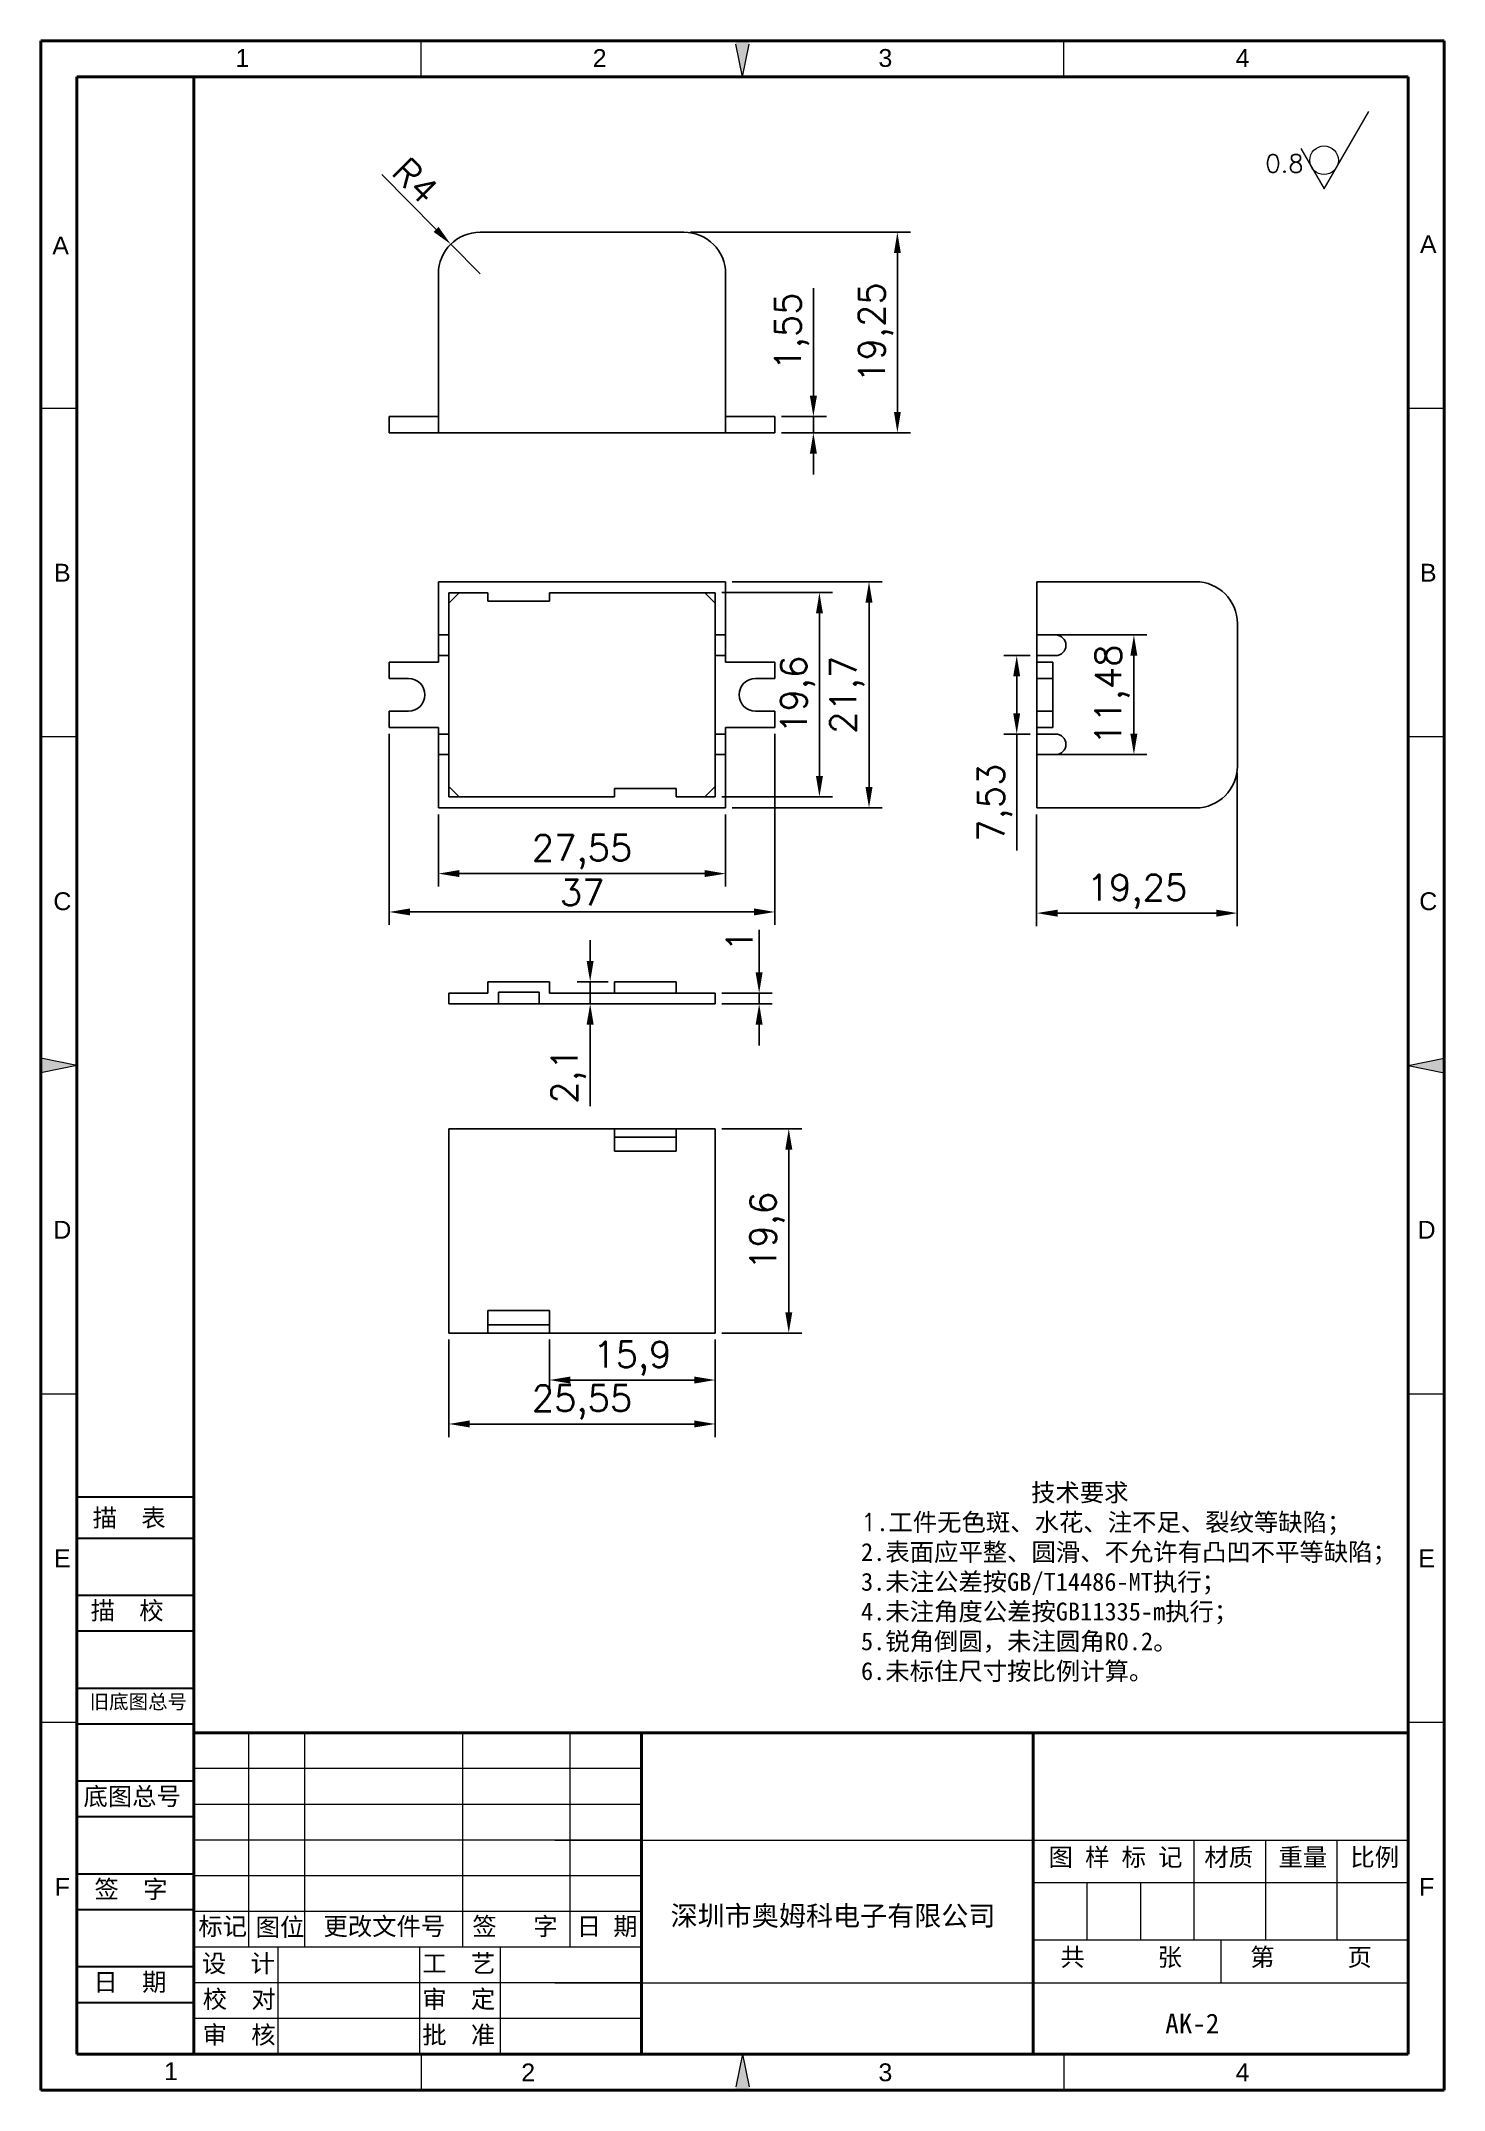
# Model space of a CAD drawing. Header units: millimetres. Extents: x 10658 to 10792, y -471 to -275.
import ezdxf
from ezdxf.enums import TextEntityAlignment as Align

# ---------------------------------------------------------------- set-up
doc = ezdxf.new("R2010")
doc.units = ezdxf.units.MM
doc.linetypes.add('ACAD_ISO10W100', pattern=[18, 12, -3, 0, -3])
doc.linetypes.add('HIDDEN2', pattern=[4.7625, 3.175, -1.5875])
for name, color, linetype, lineweight in [('dim', 82, 'Continuous', 9), ('图层1', 7, 'ACAD_ISO10W100', 15), ('图层2', 7, 'Continuous', 30), ('图层3', 7, 'Continuous', 15), ('图层4', 7, 'Continuous', 40), ('图层5', 7, 'HIDDEN2', 15), ('细实线', 3, 'Continuous', 18)]:
    doc.layers.add(name, color=color, linetype=linetype, lineweight=lineweight)
doc.layers.add('尺寸线', color=7, linetype='Continuous')
doc.styles.get("Standard").update_dxf_attribs({"font": 'txt', "bigfont": 'gbcbig.shx'})
doc.styles.add('样式 3', font='arial.ttf', dxfattribs={"height": 3.8})
doc.dimstyles.new('ISO-25', dxfattribs={"dimtxt": 2.5, "dimasz": 2.5, "dimexe": 1.25, "dimexo": 0.625, "dimtad": 1, "dimtxsty": 'Standard', "dimcen": 2.5, "dimadec": 0, "dimazin": 0, "dimtfac": 1, "dimtmove": 0, "dimatfit": 3, "dimfxl": 1, "dimarcsym": 0})

# ---------------------------------------------------------------- blocks, each defined once
blk = doc.blocks.new('*D528')
at = {"layer": 'Defpoints', "color": 0}
for p in [(10728.05, -310.7), (10728.05, -312.25), (10731.74, -310.7)]:
    blk.add_point(p, dxfattribs=at)
at = {"layer": 'dim', "color": 0, "lineweight": -2}
for p, q in [((10731.74, -308.7), (10731.74, -298.37)), ((10728.67, -310.7), (10732.99, -310.7)), ((10728.67, -312.25), (10732.99, -312.25)), ((10731.74, -312.25), (10731.74, -310.7)), ((10731.74, -314.25), (10731.74, -316.25))]:
    blk.add_line(p, q, dxfattribs=at)
at = {"layer": 'dim', "color": 0}
for points in [[(10731.41, -308.7), (10732.08, -308.7), (10731.74, -310.7)], [(10731.41, -314.25), (10732.08, -314.25), (10731.74, -312.25)]]:
    blk.add_solid(points, dxfattribs=at)
at = {"layer": 'dim', "color": 0, "insert": (10729.66, -302.53), "char_height": 2.5, "attachment_point": 5, "rotation": 90}
blk.add_mtext('1,55', dxfattribs=at)
blk = doc.blocks.new('*D529')
at = {"layer": 'Defpoints', "color": 0}
for p in [(10719.32, -293), (10739.8, -293), (10728.05, -312.25)]:
    blk.add_point(p, dxfattribs=at)
at = {"layer": 'dim', "color": 0, "lineweight": -2}
for p, q in [((10719.95, -293), (10741.05, -293)), ((10739.8, -310.25), (10739.8, -295)), ((10728.67, -312.25), (10741.05, -312.25))]:
    blk.add_line(p, q, dxfattribs=at)
at = {"layer": 'dim', "color": 0}
for points in [[(10739.47, -295), (10740.13, -295), (10739.8, -293)], [(10739.47, -310.25), (10740.13, -310.25), (10739.8, -312.25)]]:
    blk.add_solid(points, dxfattribs=at)
at = {"layer": 'dim', "color": 0, "insert": (10737.72, -302.63), "char_height": 2.5, "attachment_point": 5, "rotation": 90}
blk.add_mtext('19,25', dxfattribs=at)
blk = doc.blocks.new('*D530')
at = {"layer": 'Defpoints', "color": 0}
for p in [(10696.96, -294.16), (10699.77, -297)]:
    blk.add_point(p, dxfattribs=at)
at = {"layer": 'dim', "color": 0, "lineweight": -2}
for p, q in [((10690.33, -287.47), (10695.55, -292.74)), ((10699.77, -297), (10696.96, -294.16))]:
    blk.add_line(p, q, dxfattribs=at)
at = {"layer": 'dim', "color": 0}
blk.add_solid([(10695.79, -292.51), (10695.31, -292.98), (10696.96, -294.16)], dxfattribs=at)
at = {"layer": 'dim', "color": 0, "insert": (10693.56, -288.08), "char_height": 2.5, "attachment_point": 5, "rotation": 314.7621}
blk.add_mtext('R4', dxfattribs=at)
blk = doc.blocks.new('*D531')
at = {"layer": 'Defpoints', "color": 0}
for p in [(10723.32, -326.54), (10737.08, -326.54), (10723.32, -348.24)]:
    blk.add_point(p, dxfattribs=at)
at = {"layer": 'dim', "color": 0, "lineweight": -2}
for p, q in [((10723.95, -326.54), (10738.33, -326.54)), ((10737.08, -346.24), (10737.08, -328.54)), ((10723.95, -348.24), (10738.33, -348.24))]:
    blk.add_line(p, q, dxfattribs=at)
at = {"layer": 'dim', "color": 0}
for points in [[(10736.74, -328.54), (10737.41, -328.54), (10737.08, -326.54)], [(10736.74, -346.24), (10737.41, -346.24), (10737.08, -348.24)]]:
    blk.add_solid(points, dxfattribs=at)
at = {"layer": 'dim', "color": 0, "insert": (10734.99, -337.39), "char_height": 2.5, "attachment_point": 5, "rotation": 90}
blk.add_mtext('21,7', dxfattribs=at)
blk = doc.blocks.new('*D532')
at = {"layer": 'Defpoints', "color": 0}
for p in [(10722.32, -327.59), (10732.32, -327.59), (10722.32, -347.19)]:
    blk.add_point(p, dxfattribs=at)
at = {"layer": 'dim', "color": 0, "lineweight": -2}
for p, q in [((10722.95, -327.59), (10733.57, -327.59)), ((10732.32, -345.19), (10732.32, -329.59)), ((10722.95, -347.19), (10733.57, -347.19))]:
    blk.add_line(p, q, dxfattribs=at)
at = {"layer": 'dim', "color": 0}
for points in [[(10731.99, -329.59), (10732.66, -329.59), (10732.32, -327.59)], [(10731.99, -345.19), (10732.66, -345.19), (10732.32, -347.19)]]:
    blk.add_solid(points, dxfattribs=at)
at = {"layer": 'dim', "color": 0, "insert": (10730.24, -337.39), "char_height": 2.5, "attachment_point": 5, "rotation": 90}
blk.add_mtext('19,6', dxfattribs=at)
blk = doc.blocks.new('*D533')
at = {"layer": 'Defpoints', "color": 0}
for p in [(10691.05, -340.52), (10728.05, -340.52), (10728.05, -358.23)]:
    blk.add_point(p, dxfattribs=at)
at = {"layer": 'dim', "color": 0, "lineweight": -2}
for p, q in [((10691.05, -341.14), (10691.05, -359.48)), ((10728.05, -341.14), (10728.05, -359.48)), ((10693.05, -358.23), (10726.05, -358.23))]:
    blk.add_line(p, q, dxfattribs=at)
at = {"layer": 'dim', "color": 0}
for points in [[(10693.05, -357.89), (10693.05, -358.56), (10691.05, -358.23)], [(10726.05, -357.89), (10726.05, -358.56), (10728.05, -358.23)]]:
    blk.add_solid(points, dxfattribs=at)
at = {"layer": 'dim', "color": 0, "insert": (10709.55, -356.35), "char_height": 2.5, "attachment_point": 5}
blk.add_mtext('37', dxfattribs=at)
blk = doc.blocks.new('*D534')
at = {"layer": 'Defpoints', "color": 0}
for p in [(10695.77, -348.24), (10723.32, -348.24), (10723.32, -354.55)]:
    blk.add_point(p, dxfattribs=at)
at = {"layer": 'dim', "color": 0, "lineweight": -2}
for p, q in [((10695.77, -348.87), (10695.77, -355.8)), ((10723.32, -348.87), (10723.32, -355.8)), ((10697.77, -354.55), (10721.32, -354.55))]:
    blk.add_line(p, q, dxfattribs=at)
at = {"layer": 'dim', "color": 0}
for points in [[(10697.77, -354.21), (10697.77, -354.88), (10695.77, -354.55)], [(10721.32, -354.21), (10721.32, -354.88), (10723.32, -354.55)]]:
    blk.add_solid(points, dxfattribs=at)
at = {"layer": 'dim', "color": 0, "insert": (10709.55, -352.46), "char_height": 2.5, "attachment_point": 5}
blk.add_mtext('27,55', dxfattribs=at)
blk = doc.blocks.new('*D535')
at = {"layer": 'Defpoints', "color": 0}
for p in [(10722.32, -366.03), (10722.32, -367.03), (10726.54, -366.03)]:
    blk.add_point(p, dxfattribs=at)
at = {"layer": 'dim', "color": 0, "lineweight": -2}
for p, q in [((10726.54, -364.03), (10726.54, -359.95)), ((10722.95, -366.03), (10727.79, -366.03)), ((10722.95, -367.03), (10727.79, -367.03)), ((10726.54, -367.03), (10726.54, -366.03)), ((10726.54, -369.03), (10726.54, -371.03))]:
    blk.add_line(p, q, dxfattribs=at)
at = {"layer": 'dim', "color": 0}
for points in [[(10726.2, -364.03), (10726.87, -364.03), (10726.54, -366.03)], [(10726.2, -369.03), (10726.87, -369.03), (10726.54, -367.03)]]:
    blk.add_solid(points, dxfattribs=at)
at = {"layer": 'dim', "color": 0, "insert": (10724.66, -360.99), "char_height": 2.5, "attachment_point": 5, "rotation": 90}
blk.add_mtext('1', dxfattribs=at)
blk = doc.blocks.new('*D536')
at = {"layer": 'Defpoints', "color": 0}
for p in [(10712.67, -364.93), (10710.33, -367.03), (10712.67, -367.03)]:
    blk.add_point(p, dxfattribs=at)
at = {"layer": 'dim', "color": 0, "lineweight": -2}
for p, q in [((10710.33, -362.93), (10710.33, -360.93)), ((10712.05, -364.93), (10709.08, -364.93)), ((10710.33, -364.93), (10710.33, -367.03)), ((10712.05, -367.03), (10709.08, -367.03)), ((10710.33, -369.03), (10710.33, -376.86))]:
    blk.add_line(p, q, dxfattribs=at)
at = {"layer": 'dim', "color": 0}
for points in [[(10709.99, -362.93), (10710.66, -362.93), (10710.33, -364.93)], [(10709.99, -369.03), (10710.66, -369.03), (10710.33, -367.03)]]:
    blk.add_solid(points, dxfattribs=at)
at = {"layer": 'dim', "color": 0, "insert": (10708.24, -373.95), "char_height": 2.5, "attachment_point": 5, "rotation": 90}
blk.add_mtext('2,1', dxfattribs=at)
blk = doc.blocks.new('*D537')
at = {"layer": 'Defpoints', "color": 0}
for p in [(10722.32, -379.03), (10729.38, -379.03), (10722.32, -398.63)]:
    blk.add_point(p, dxfattribs=at)
at = {"layer": 'dim', "color": 0, "lineweight": -2}
for p, q in [((10722.95, -379.03), (10730.63, -379.03)), ((10729.38, -396.63), (10729.38, -381.03)), ((10722.95, -398.63), (10730.63, -398.63))]:
    blk.add_line(p, q, dxfattribs=at)
at = {"layer": 'dim', "color": 0}
for points in [[(10729.05, -381.03), (10729.72, -381.03), (10729.38, -379.03)], [(10729.05, -396.63), (10729.72, -396.63), (10729.38, -398.63)]]:
    blk.add_solid(points, dxfattribs=at)
at = {"layer": 'dim', "color": 0, "insert": (10727.3, -388.83), "char_height": 2.5, "attachment_point": 5, "rotation": 90}
blk.add_mtext('19,6', dxfattribs=at)
blk = doc.blocks.new('*D538')
at = {"layer": 'Defpoints', "color": 0}
for p in [(10696.77, -398.63), (10722.32, -398.63), (10722.32, -407.36)]:
    blk.add_point(p, dxfattribs=at)
at = {"layer": 'dim', "color": 0, "lineweight": -2}
for p, q in [((10696.77, -399.25), (10696.77, -408.61)), ((10722.32, -399.25), (10722.32, -408.61)), ((10698.77, -407.36), (10720.32, -407.36))]:
    blk.add_line(p, q, dxfattribs=at)
at = {"layer": 'dim', "color": 0}
for points in [[(10698.77, -407.02), (10698.77, -407.69), (10696.77, -407.36)], [(10720.32, -407.02), (10720.32, -407.69), (10722.32, -407.36)]]:
    blk.add_solid(points, dxfattribs=at)
at = {"layer": 'dim', "color": 0, "insert": (10709.55, -405.27), "char_height": 2.5, "attachment_point": 5}
blk.add_mtext('25,55', dxfattribs=at)
blk = doc.blocks.new('*D539')
at = {"layer": 'Defpoints', "color": 0}
for p in [(10706.42, -398.63), (10722.32, -398.63), (10722.32, -403.14)]:
    blk.add_point(p, dxfattribs=at)
at = {"layer": 'dim', "color": 0, "lineweight": -2}
for p, q in [((10706.42, -399.25), (10706.42, -404.39)), ((10722.32, -399.25), (10722.32, -404.39)), ((10708.42, -403.14), (10720.32, -403.14))]:
    blk.add_line(p, q, dxfattribs=at)
at = {"layer": 'dim', "color": 0}
for points in [[(10708.42, -402.81), (10708.42, -403.48), (10706.42, -403.14)], [(10720.32, -402.81), (10720.32, -403.48), (10722.32, -403.14)]]:
    blk.add_solid(points, dxfattribs=at)
at = {"layer": 'dim', "color": 0, "insert": (10714.37, -401.06), "char_height": 2.5, "attachment_point": 5}
blk.add_mtext('15,9', dxfattribs=at)
blk = doc.blocks.new('*D540')
at = {"layer": 'Defpoints', "color": 0}
for p in [(10772.41, -344.24), (10753.16, -348.24), (10772.41, -358.34)]:
    blk.add_point(p, dxfattribs=at)
at = {"layer": 'dim', "color": 0, "lineweight": -2}
for p, q in [((10772.41, -344.87), (10772.41, -359.59)), ((10753.16, -348.87), (10753.16, -359.59)), ((10755.16, -358.34), (10770.41, -358.34))]:
    blk.add_line(p, q, dxfattribs=at)
at = {"layer": 'dim', "color": 0}
for points in [[(10755.16, -358.01), (10755.16, -358.68), (10753.16, -358.34)], [(10770.41, -358.01), (10770.41, -358.68), (10772.41, -358.34)]]:
    blk.add_solid(points, dxfattribs=at)
at = {"layer": 'dim', "color": 0, "insert": (10762.79, -356.26), "char_height": 2.5, "attachment_point": 5}
blk.add_mtext('19,25', dxfattribs=at)
blk = doc.blocks.new('*D541')
at = {"layer": 'Defpoints', "color": 0}
for p in [(10753.16, -333.63), (10751.25, -341.16), (10753.16, -341.16)]:
    blk.add_point(p, dxfattribs=at)
at = {"layer": 'dim', "color": 0, "lineweight": -2}
for p, q in [((10752.54, -333.63), (10750, -333.63)), ((10751.25, -335.63), (10751.25, -339.16)), ((10752.54, -341.16), (10750, -341.16)), ((10751.25, -341.16), (10751.25, -352.33))]:
    blk.add_line(p, q, dxfattribs=at)
at = {"layer": 'dim', "color": 0}
for points in [[(10750.91, -335.63), (10751.58, -335.63), (10751.25, -333.63)], [(10750.91, -339.16), (10751.58, -339.16), (10751.25, -341.16)]]:
    blk.add_solid(points, dxfattribs=at)
at = {"layer": 'dim', "color": 0, "insert": (10749.16, -347.74), "char_height": 2.5, "attachment_point": 5, "rotation": 90}
blk.add_mtext('7,53', dxfattribs=at)
blk = doc.blocks.new('*D542')
at = {"layer": 'Defpoints', "color": 0}
for p in [(10753.16, -331.65), (10762.49, -331.65), (10753.16, -343.13)]:
    blk.add_point(p, dxfattribs=at)
at = {"layer": 'dim', "color": 0, "lineweight": -2}
for p, q in [((10753.79, -331.65), (10763.74, -331.65)), ((10762.49, -341.13), (10762.49, -333.65)), ((10753.79, -343.13), (10763.74, -343.13))]:
    blk.add_line(p, q, dxfattribs=at)
at = {"layer": 'dim', "color": 0}
for points in [[(10762.15, -333.65), (10762.82, -333.65), (10762.49, -331.65)], [(10762.15, -341.13), (10762.82, -341.13), (10762.49, -343.13)]]:
    blk.add_solid(points, dxfattribs=at)
at = {"layer": 'dim', "color": 0, "insert": (10760.4, -337.39), "char_height": 2.5, "attachment_point": 5, "rotation": 90}
blk.add_mtext('11,48', dxfattribs=at)

msp = doc.modelspace()

# ---------------------------------------------------------------- hatches: boundary and pattern name
at = {"layer": '图层1'}
for points in [[(10661.074, -372.961), (10657.647, -372.256), (10657.647, -373.666)], [(10788.811, -372.961), (10792.237, -372.256), (10792.237, -373.666)]]:
    msp.add_hatch(color=0, dxfattribs=at).paths.add_polyline_path(points)
at = {"layer": '图层5'}
for points in [[(10724.942, -278.084), (10724.237, -274.657), (10725.647, -274.657)], [(10724.942, -467.839), (10724.237, -471.265), (10725.647, -471.265)]]:
    msp.add_hatch(color=0, dxfattribs=at).paths.add_polyline_path(points)

# ---------------------------------------------------------------- linework, layer by layer
for p, q in [((10719.324, -293.001), (10699.774, -293.001)), ((10695.774, -297.001), (10695.774, -312.251)), ((10723.324, -297.001), (10723.324, -312.251)), ((10691.049, -312.251), (10691.049, -310.701)), ((10691.049, -310.701), (10695.774, -310.701)), ((10691.049, -312.251), (10695.774, -312.251)), ((10723.324, -312.251), (10695.774, -312.251)), ((10728.049, -310.701), (10723.324, -310.701)), ((10728.049, -312.251), (10723.324, -312.251)), ((10728.049, -312.251), (10728.049, -310.701)), ((10695.774, -326.544), (10723.324, -326.544)), ((10695.774, -334.269), (10695.774, -326.544)), ((10696.774, -347.194), (10696.774, -327.594)), ((10696.774, -327.594), (10700.524, -327.594)), ((10696.774, -328.594), (10697.774, -327.594)), ((10700.524, -328.394), (10700.524, -327.594)), ((10706.424, -326.544), (10706.424, -326.544)), ((10706.424, -327.594), (10706.424, -328.394)), ((10706.424, -327.594), (10722.324, -327.594)), ((10722.324, -328.594), (10721.324, -327.594)), ((10722.324, -327.594), (10722.324, -347.194)), ((10723.324, -326.544), (10723.324, -334.269)), ((10753.163, -348.244), (10753.163, -326.544)), ((10753.163, -326.544), (10768.413, -326.544)), ((10700.524, -328.394), (10706.424, -328.394)), ((10696.774, -331.653), (10695.774, -331.653)), ((10722.324, -331.653), (10723.324, -331.653)), ((10754.976, -331.653), (10753.163, -331.653)), ((10772.413, -330.544), (10772.413, -344.244)), ((10696.774, -333.628), (10695.774, -333.628)), ((10722.324, -333.628), (10723.324, -333.628)), ((10754.976, -333.628), (10753.163, -333.628)), ((10691.049, -334.269), (10691.049, -335.819)), ((10691.049, -334.269), (10695.774, -334.269)), ((10692.899, -335.819), (10691.049, -335.819)), ((10728.049, -334.269), (10723.324, -334.269)), ((10726.199, -335.819), (10728.049, -335.819)), ((10728.049, -334.269), (10728.049, -335.819)), ((10753.163, -334.269), (10754.713, -334.269)), ((10753.163, -335.819), (10754.713, -335.819)), ((10754.713, -334.269), (10754.713, -340.519)), ((10691.049, -338.969), (10691.049, -340.519)), ((10692.899, -338.969), (10691.049, -338.969)), ((10726.199, -338.969), (10728.049, -338.969)), ((10728.049, -338.969), (10728.049, -340.519)), ((10753.163, -338.969), (10754.713, -338.969)), ((10691.049, -340.519), (10695.774, -340.519)), ((10695.774, -348.244), (10695.774, -340.519)), ((10696.774, -341.159), (10695.774, -341.159)), ((10722.324, -341.159), (10723.324, -341.159)), ((10728.049, -340.519), (10723.324, -340.519)), ((10723.324, -340.519), (10723.324, -348.244)), ((10754.713, -340.519), (10753.163, -340.519)), ((10754.976, -341.159), (10753.163, -341.159)), ((10696.774, -343.134), (10695.774, -343.134)), ((10722.324, -343.134), (10723.324, -343.134)), ((10754.976, -343.134), (10753.163, -343.134)), ((10696.774, -346.194), (10697.774, -347.194)), ((10712.674, -347.194), (10696.774, -347.194)), ((10712.674, -347.194), (10712.674, -346.394)), ((10712.674, -346.394), (10718.574, -346.394)), ((10718.574, -346.394), (10718.574, -347.194)), ((10722.324, -347.194), (10718.574, -347.194)), ((10722.324, -346.194), (10721.324, -347.194)), ((10723.324, -348.244), (10695.774, -348.244)), ((10768.413, -348.244), (10753.163, -348.244)), ((10706.424, -364.931), (10700.524, -364.931)), ((10700.524, -364.931), (10700.524, -366.031)), ((10706.424, -366.031), (10706.424, -364.931)), ((10718.574, -364.931), (10712.674, -364.931)), ((10712.674, -364.931), (10712.674, -366.031)), ((10718.574, -366.031), (10718.574, -364.931)), ((10696.774, -367.031), (10696.774, -366.031)), ((10696.774, -366.031), (10700.524, -366.031)), ((10722.324, -367.031), (10696.774, -367.031)), ((10705.424, -365.931), (10701.524, -365.931)), ((10701.524, -365.931), (10701.524, -367.031)), ((10705.424, -367.031), (10705.424, -365.931)), ((10706.424, -366.031), (10722.324, -366.031)), ((10722.324, -366.031), (10722.324, -367.031)), ((10722.324, -379.029), (10696.774, -379.029)), ((10696.774, -379.029), (10696.774, -398.629)), ((10718.574, -379.029), (10712.674, -379.029)), ((10712.674, -379.029), (10712.674, -381.179)), ((10718.574, -381.179), (10718.574, -379.029)), ((10722.324, -398.629), (10722.324, -379.029)), ((10718.574, -379.829), (10712.674, -379.829)), ((10712.674, -381.179), (10718.574, -381.179)), ((10706.424, -396.479), (10700.524, -396.479)), ((10700.524, -396.479), (10700.524, -398.629)), ((10706.424, -398.629), (10706.424, -396.479)), ((10696.774, -398.629), (10722.324, -398.629)), ((10706.424, -397.829), (10700.524, -397.829))]:
    msp.add_line(p, q)
for centre, radius, start, end in [((10699.774, -297.001), 4, 90, 180), ((10719.324, -297.001), 4, 0, 90), ((10768.413, -330.544), 4, 0, 90), ((10754.976, -332.641), 0.988, 270, 90), ((10692.899, -337.394), 1.575, 270, 90), ((10726.199, -337.394), 1.575, 90, 270), ((10754.976, -342.147), 0.988, 270, 90), ((10768.413, -344.244), 4, 270, 0)]:
    msp.add_arc(centre, radius, start, end)
at = {"layer": '图层1', "color": 0}
for p, q in [((10694.104, -278.084), (10694.104, -274.657)), ((10755.78, -278.084), (10755.78, -274.657)), ((10661.074, -309.915), (10657.647, -309.915)), ((10792.237, -309.915), (10788.811, -309.915)), ((10661.074, -341.438), (10657.647, -341.438)), ((10792.237, -341.438), (10788.811, -341.438)), ((10661.074, -372.961), (10657.647, -372.256)), ((10661.074, -372.961), (10657.647, -373.666)), ((10788.811, -372.961), (10792.237, -372.256)), ((10788.811, -372.961), (10792.237, -373.666)), ((10661.074, -404.484), (10657.647, -404.484)), ((10792.237, -404.484), (10788.811, -404.484)), ((10661.074, -436.007), (10657.647, -436.007)), ((10792.237, -436.007), (10788.811, -436.007)), ((10757.973, -451.392), (10757.973, -456.874)), ((10763.112, -451.392), (10763.112, -456.874)), ((10682.965, -457.559), (10682.965, -454.133)), ((10682.965, -457.559), (10682.965, -454.133))]:
    msp.add_line(p, q, dxfattribs=at)
at = {"layer": '图层2', "color": 0}
for p, q in [((10672.32, -414.387), (10661.074, -414.387)), ((10672.32, -418.341), (10661.074, -418.341)), ((10672.32, -418.341), (10666.346, -418.341)), ((10672.32, -423.823), (10661.074, -423.823)), ((10672.32, -427.25), (10661.074, -427.25)), ((10672.32, -427.25), (10666.346, -427.25)), ((10672.32, -427.25), (10666.346, -427.25)), ((10672.32, -432.732), (10661.074, -432.732)), ((10672.32, -436.158), (10661.074, -436.158)), ((10672.32, -436.158), (10666.346, -436.158)), ((10672.32, -441.641), (10661.074, -441.641)), ((10672.32, -445.067), (10661.074, -445.067)), ((10672.32, -445.067), (10666.346, -445.067)), ((10672.32, -450.549), (10661.074, -450.549)), ((10672.32, -453.976), (10661.074, -453.976)), ((10672.32, -453.976), (10666.346, -453.976)), ((10672.32, -459.458), (10661.074, -459.458)), ((10672.32, -462.885), (10661.074, -462.885))]:
    msp.add_line(p, q, dxfattribs=at)
at = {"layer": '图层3', "color": 0}
for p, q in [((10677.59, -457.559), (10677.59, -437.001)), ((10682.965, -454.133), (10682.965, -437.001)), ((10698.118, -457.519), (10698.118, -437.001)), ((10708.398, -457.509), (10708.398, -437.001)), ((10715.251, -440.427), (10672.32, -440.427)), ((10715.251, -443.854), (10672.32, -443.854)), ((10715.251, -443.854), (10672.32, -443.854)), ((10715.251, -447.28), (10672.32, -447.28)), ((10706.929, -447.28), (10788.811, -447.28)), ((10768.252, -447.28), (10768.252, -456.874)), ((10775.105, -447.28), (10775.105, -456.874)), ((10781.958, -447.28), (10781.958, -456.874)), ((10715.251, -450.707), (10672.32, -450.707)), ((10788.811, -451.392), (10752.833, -451.392)), ((10768.252, -451.392), (10768.252, -456.874)), ((10715.251, -454.133), (10672.32, -454.133)), ((10715.251, -457.559), (10672.32, -457.559)), ((10680.414, -467.839), (10680.414, -457.559)), ((10693.991, -467.839), (10693.991, -457.519)), ((10701.719, -467.798), (10701.719, -457.519)), ((10788.811, -456.874), (10752.833, -456.874)), ((10770.822, -456.874), (10770.822, -460.986)), ((10715.251, -460.986), (10672.32, -460.986)), ((10715.251, -460.986), (10672.506, -460.986)), ((10706.929, -460.986), (10788.811, -460.986)), ((10672.32, -462.885), (10672.223, -462.885)), ((10715.251, -464.412), (10672.32, -464.412)), ((10694.104, -467.839), (10694.104, -471.265)), ((10755.78, -467.839), (10755.78, -471.265)), ((10755.78, -467.839), (10755.78, -471.265))]:
    msp.add_line(p, q, dxfattribs=at)
at = {"layer": '图层4', "color": 0}
for p, q in [((10672.32, -467.839), (10672.32, -278.084)), ((10672.32, -437.001), (10672.32, -467.839)), ((10788.811, -437.001), (10672.32, -437.001)), ((10737.255, -437.001), (10675.579, -437.001)), ((10715.251, -467.839), (10715.251, -437.001)), ((10752.833, -467.839), (10752.833, -437.001)), ((10672.32, -451.392), (10672.32, -467.839))]:
    msp.add_line(p, q, dxfattribs=at)
at = {"layer": '图层5', "color": 0}
for p, q in [((10724.942, -278.084), (10724.237, -274.657)), ((10724.942, -278.084), (10725.647, -274.657)), ((10715.251, -457.559), (10672.32, -457.559)), ((10724.942, -467.839), (10724.237, -471.265)), ((10724.942, -467.839), (10725.647, -471.265))]:
    msp.add_line(p, q, dxfattribs=at)
at = {"layer": '尺寸线', "color": 0, "lineweight": 40}
for p, q in [((10657.647, -274.657), (10792.237, -274.657)), ((10657.647, -274.657), (10657.647, -471.265)), ((10792.237, -274.657), (10792.237, -471.265)), ((10661.074, -278.084), (10788.811, -278.084)), ((10661.074, -278.084), (10661.074, -467.839)), ((10788.811, -278.084), (10788.811, -467.839)), ((10661.074, -467.839), (10788.811, -467.839)), ((10657.647, -471.265), (10792.237, -471.265))]:
    msp.add_line(p, q, dxfattribs=at)
at = {"layer": '细实线', "color": 0}
for p, q in [((10780.731, -288.844), (10785.014, -281.425)), ((10778.5, -284.98), (10780.731, -288.844))]:
    msp.add_line(p, q, dxfattribs=at)
msp.add_circle((10780.731, -286.102), 1.371, dxfattribs=at)

# ---------------------------------------------------------------- texts
at = {"layer": '图层1', "color": 0, "style": '样式 3'}
for s, p in [('B', (10659.697, -325.677)), ('B', (10790.727, -325.677)), ('C', (10659.697, -357.2)), ('C', (10790.727, -357.2)), ('D', (10659.697, -388.723)), ('D', (10790.567, -388.723)), ('E', (10659.697, -420.246)), ('E', (10790.567, -420.246)), ('F', (10659.697, -451.769)), ('F', (10790.567, -451.769))]:
    msp.add_text(s, height=1.713, dxfattribs=at).set_placement(p, align=Align.MIDDLE)
at = {"layer": '图层1', "color": 0, "attachment_point": 1}
for s, insert, char_height, width in [('{\\fSimSun|b0|i0|c134|p2;图 样 标 记}', (10754.305, -448.058), 1.71321, 21.25495), ('{\\fSimSun|b0|i0|c134|p2;材质 }', (10769.247, -448.065), 1.71321, 14.28836), ('{\\fSimSun|b0|i0|c134|p2;深圳市奥姆科电子有限公司}', (10718.046, -453.593), 1.90356, 35.96845), ('{\\fSimSun|b0|i0|c134|p2;标记}', (10672.741, -454.701), 1.71321, 4.79698), ('{\\fSimSun|b0|i0|c134|p2;图位}', (10678.243, -454.771), 1.71321, 4.79698), ('{\\fSimSun|b0|i0|c134|p2;更改文件号}', (10684.747, -454.701), 1.71321, 14.28836), ('{\\fSimSun|b0|i0|c134|p2;AK-2}', (10765.502, -463.931), 1.90356, 23.61661), ('{\\fSimSun|b0|i0|c134|p2;审  核}', (10673.144, -465.11), 1.71321, 13.89295), ('{\\fSimSun|b0|i0|c134|p2;批  准}', (10694.221, -465.11), 1.71321, 14.28836)]:
    msp.add_mtext(s, dxfattribs=dict(at, insert=insert, char_height=char_height, width=width))
at = {"layer": '图层2', "color": 0, "attachment_point": 1}
for s, insert, char_height, width in [('{\\fSimSun|b0|i0|c134|p2;描\\fSimSun|b0|i0|c0|p2;  \\fSimSun|b0|i0|c134|p2;表}', (10662.605, -415.503), 1.71319, 19.19744), ('{\\fSimSun|b0|i0|c134|p2;描\\fSimSun|b0|i0|c0|p2;  \\fSimSun|b0|i0|c134|p2;校}', (10662.41, -424.412), 1.71319, 19.19744), ('{\\fSimSun|b0|i0|c134|p2;旧底图总号}', (10662.313, -433.32), 1.37057, 19.19744), ('{\\fSimSun|b0|i0|c134|p2;底图总号}', (10661.719, -442.229), 1.71319, 19.19744), ('{\\fSimSun|b0|i0|c134|p2;重量 }', (10776.36, -448.065), 1.71321, 14.28836), ('{\\fSimSun|b0|i0|c134|p2;比例 }', (10783.253, -448.065), 1.71321, 14.28836), ('{\\fSimSun|b0|i0|c134|p2;签\\fSimSun|b0|i0|c0|p2;  \\fSimSun|b0|i0|c134|p2;字}', (10662.78, -451.137), 1.71319, 19.19744), ('{\\fSimSun|b0|i0|c134|p2;签   字}', (10699.033, -454.701), 1.71321, 14.28836), ('{\\fSimSun|b0|i0|c134|p2;日 期}', (10709.041, -454.701), 1.71321, 14.28836), ('{\\fSimSun|b0|i0|c134|p2;设  计}', (10673.078, -458.257), 1.71321, 13.28011), ('{\\fSimSun|b0|i0|c134|p2;工  艺}', (10694.221, -458.257), 1.71321, 14.28836), ('{\\fSimSun|b0|i0|c134|p2;共      张}', (10755.434, -457.652), 1.71321, 18.95507), ('{\\fSimSun|b0|i0|c134|p2;第      页}', (10773.65, -457.652), 1.71321, 17.59403), ('{\\fSimSun|b0|i0|c134|p2;日\\fSimSun|b0|i0|c0|p2;  \\fSimSun|b0|i0|c134|p2;期}', (10662.683, -460.046), 1.71319, 19.19744), ('{\\fSimSun|b0|i0|c134|p2;校  对}', (10673.16, -461.684), 1.71321, 12.42199), ('{\\fSimSun|b0|i0|c134|p2;审  定}', (10694.221, -461.684), 1.71321, 14.28836)]:
    msp.add_mtext(s, dxfattribs=dict(at, insert=insert, char_height=char_height, width=width))
at = {"layer": '图层3', "color": 0, "insert": (10736.311, -413.075), "char_height": 1.71321, "width": 81.14498, "attachment_point": 1}
msp.add_mtext('{\\fSimSun|b0|i0|c134|p54;              技术要求\\P}1{\\fSimSun|b0|i0|c134|p54;.工件无色斑、水花、注不足、裂纹等缺陷；\\P2.表面应平整、圆滑、不允许有凸凹不平等缺陷；\\P3.未注公差按GB/T14486-MT执行；\\P4.未注角度公差按GB11335-m执行；\\P5.锐角倒圆，未注圆角R0.2。}\\P{\\fSimSun|b0|i0|c134|p2;6.未标住尺寸按比例计算。}', dxfattribs=at)
at = {"layer": '图层5', "color": 0, "style": '样式 3'}
for s, p in [('1', (10676.972, -276.288)), ('2', (10711.236, -276.288)), ('3', (10738.648, -276.288)), ('4', (10772.912, -276.288)), ('A', (10659.531, -294.278)), ('A', (10790.727, -294.154)), ('1', (10670.119, -469.462)), ('2', (10704.384, -469.565)), ('3', (10738.648, -469.565)), ('4', (10772.912, -469.565))]:
    msp.add_text(s, height=1.713, dxfattribs=at).set_placement(p, align=Align.MIDDLE)
at = {"layer": '细实线', "color": 0, "insert": (10775.097, -285.554), "char_height": 1.7132, "width": 6.39618, "attachment_point": 1}
msp.add_mtext('0.8', dxfattribs=at)

# ---------------------------------------------------------------- dimensions: what is measured, and where the dimension line sits
at = {"layer": 'dim'}
dim = msp.add_radius_dim(center=(10699.774, -297.001), mpoint=(10696.957, -294.161), dimstyle='ISO-25', override={"dimasz": 2}, dxfattribs=at)
dim.commit()
dim.dimension.update_dxf_attribs({"geometry": '*D530', "text_midpoint": (10693.565, -288.077)})
for base, p1, p2, picture, middle in [((10739.8, -293.001), (10728.049, -312.251), (10719.324, -293.001), '*D529', (10737.717, -302.626)), ((10731.743, -310.701), (10728.049, -312.251), (10728.049, -310.701), '*D528', (10729.66, -302.534)), ((10732.323, -327.594), (10722.324, -347.194), (10722.324, -327.594), '*D532', (10730.24, -337.394)), ((10737.076, -326.544), (10723.324, -348.244), (10723.324, -326.544), '*D531', (10734.992, -337.394)), ((10762.485, -331.653), (10753.163, -343.134), (10753.163, -331.653), '*D542', (10760.402, -337.394)), ((10751.247, -341.159), (10753.163, -333.628), (10753.163, -341.159), '*D541', (10749.164, -347.742)), ((10710.327, -367.031), (10712.674, -364.931), (10712.674, -367.031), '*D536', (10708.244, -373.948)), ((10726.537, -366.031), (10722.324, -367.031), (10722.324, -366.031), '*D535', (10724.662, -360.989)), ((10729.383, -379.029), (10722.324, -398.629), (10722.324, -379.029), '*D537', (10727.299, -388.829))]:
    dim = msp.add_linear_dim(base=base, p1=p1, p2=p2, angle=90, dimstyle='ISO-25', override={"dimasz": 2}, dxfattribs=at)
    dim.commit()
    dim.dimension.update_dxf_attribs({"geometry": picture, "text_midpoint": middle})
for base, p1, p2, picture, middle in [((10728.049, -358.228), (10691.049, -340.519), (10728.049, -340.519), '*D533', (10709.549, -356.353)), ((10772.413, -358.343), (10753.163, -348.244), (10772.413, -344.244), '*D540', (10762.788, -356.26)), ((10723.324, -354.547), (10695.774, -348.244), (10723.324, -348.244), '*D534', (10709.549, -352.464)), ((10722.324, -407.356), (10696.774, -398.629), (10722.324, -398.629), '*D538', (10709.549, -405.272)), ((10722.324, -403.143), (10706.424, -398.629), (10722.324, -398.629), '*D539', (10714.374, -401.06))]:
    dim = msp.add_linear_dim(base=base, p1=p1, p2=p2, dimstyle='ISO-25', override={"dimasz": 2}, dxfattribs=at)
    dim.commit()
    dim.dimension.update_dxf_attribs({"geometry": picture, "text_midpoint": middle})

doc.saveas('drawing.dxf')
